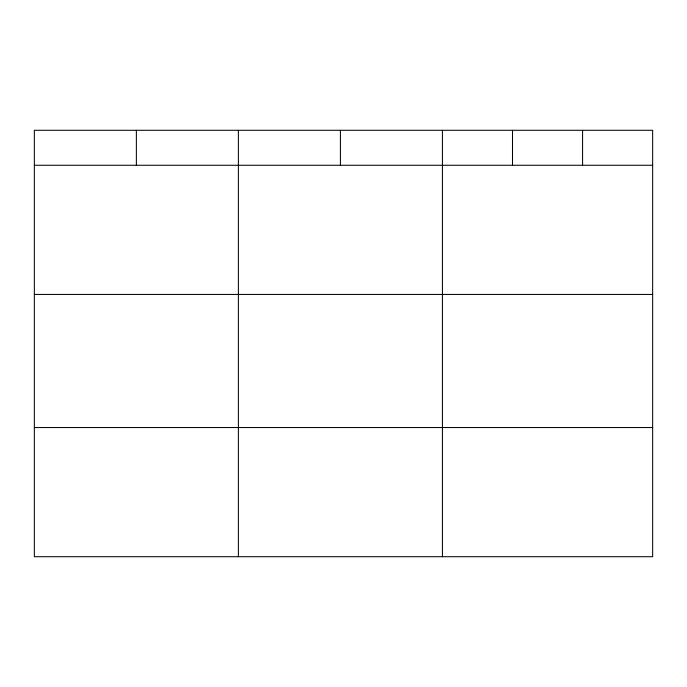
<?xml version="1.0" encoding="UTF-8"?>
<svg xmlns="http://www.w3.org/2000/svg" width="687" height="687" viewBox="0 0 687 687"><rect width="100%" height="100%" fill="white"/><g stroke="black" fill="none" stroke-linecap="round" stroke-linejoin="round"><path stroke-width="1.03" d="M652.65 294.44L652.65 130.29L34.35 130.29L34.35 556.71L652.65 556.71L652.65 294.44L34.35 294.44M34.35 165.266L652.65 165.266M34.35 427.537L652.65 427.537M582.576 130.29L582.576 165.266M512.502 130.29L512.502 165.266M442.428 130.29L442.428 556.71M340.409 130.29L340.409 165.266M238.389 130.29L238.389 556.71M136.37 130.29L136.37 165.266"/></g></svg>
